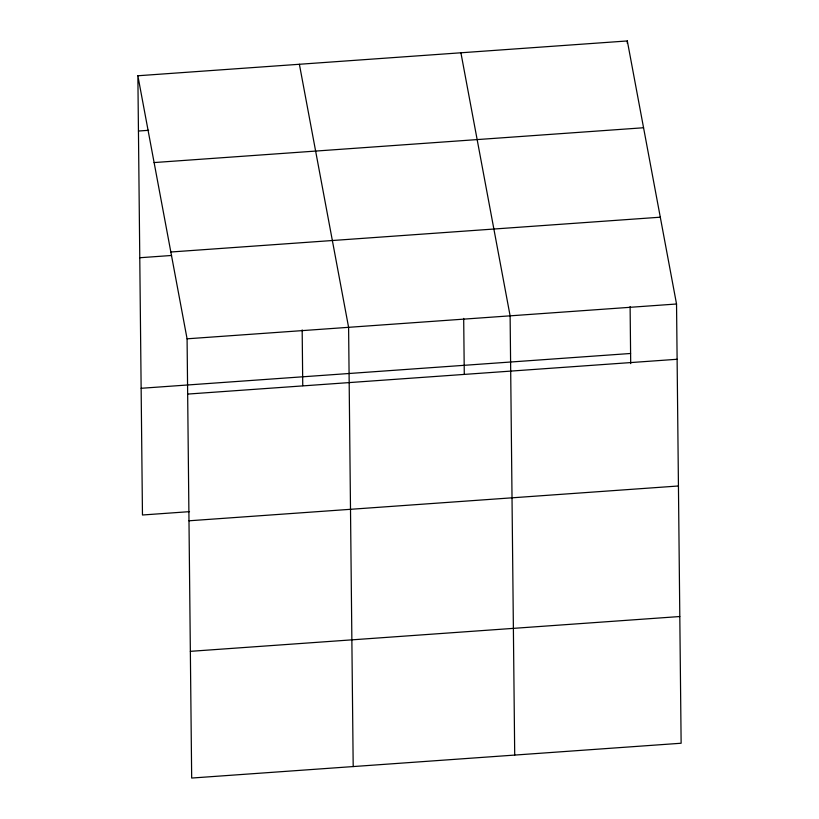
<?xml version="1.0" encoding="UTF-8"?>
<svg xmlns="http://www.w3.org/2000/svg" width="819" height="819" viewBox="0 0 819 819"><rect width="100%" height="100%" fill="white"/><g stroke="black" fill="none" stroke-linecap="round" stroke-linejoin="round"><path stroke-width="1.23" d="M137.868 75.757L627.323 40.95L676.535 304.003L681.132 743.242L191.677 778.05L187.08 338.81L137.868 75.757L142.465 514.997L189.527 511.65M138.452 131.03L148.628 130.303M154.105 162.561L643.56 127.754M170.833 252.006L660.288 217.199M139.773 257.739L171.57 255.477M187.08 338.81L676.535 304.003M141.144 388.288L630.599 353.48M187.653 394.082L677.108 359.275M188.984 520.792L678.439 485.984M190.346 651.34L679.801 616.533M460.913 52.785L510.114 315.837L514.711 755.077M299.385 64.271L348.597 327.324L353.194 766.564M627.323 40.95L627.354 43.458M630.108 306.582L630.702 363.616M463.687 318.417L464.281 374.181M302.17 329.903L302.754 385.667"/></g></svg>
